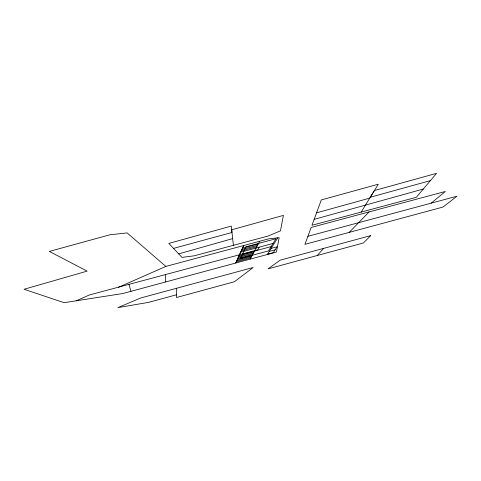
<?xml version="1.0" encoding="UTF-8"?>
<svg xmlns="http://www.w3.org/2000/svg" width="481" height="481" viewBox="0 0 481 481"><rect width="100%" height="100%" fill="white"/><g stroke="black" fill="none" stroke-linecap="round" stroke-linejoin="round"><path stroke-width="0.72" d="M176.575 294.751L148.677 302.339L117.881 307.636L140.632 298.01L253.126 267.496L234.512 281.71L176.509 297.511L176.713 288.221M316.564 212.836L369.769 198.112L378.288 184.211L321.308 199.934L311.995 225.264L416.336 197.306L436.538 173.364L374.428 190.524L361.207 212.079M239.388 254.78L235.798 263.011L243.759 245.526L239.388 254.78L89.352 294.979L76.353 300.775M250.174 259.133L259.722 241.246M259.151 247.228L257.726 249.831L239.586 254.689M267.358 254.491L277.741 237.824M317.153 255.537L323.701 248.358M369.101 211.911L349.164 232.395M431.204 203.15L445.334 191.468L311.171 227.447L304.924 244.342L443.013 207.052L456.95 196.218L307.882 236.339M118.32 287.367L165.843 266.42L268.681 238.841L279.166 237.662L276.425 252.038L122.811 293.53L64.105 302.687L24.05 289.273L87.139 271.128L49.321 251.419L109.963 234.776L127.116 232.912L165.843 266.42M178.673 253.89L232.666 238.606M370.316 197.234L430.423 180.615M314.159 219.366L423.304 189.045M173.497 248.4L231.986 232.479L231.295 226.088L168.831 243.422L181.968 257.389L194.27 255.796L268.188 236.003L280.465 230.844L283.393 215.386L231.692 229.81L233.411 245.316M242.532 248.214L258.243 244.017M241.925 249.549L257.509 245.382M241.33 250.866L256.794 246.729M240.74 252.158L273.082 243.44M242.412 254.311L271.128 246.615M239.027 255.922L254.034 251.9M238.468 257.143L253.367 253.144M271.17 248.37L277.08 246.783L273.22 252.717L267.502 254.251M237.927 258.345L252.711 254.371M237.386 259.524L252.068 255.585M269.306 251.365L275.12 249.801M236.856 260.69L251.431 256.776M236.333 261.838L250.805 257.948M128.998 284.493L130.988 291.324M165.59 274.639L165.711 281.938M245.971 246.753L240.464 258.441L268.47 250.92L275.98 238.738L245.971 246.753M370.719 235.612L363.45 242.965L268.079 268.867L280.201 260.155L370.719 235.612"/></g></svg>
